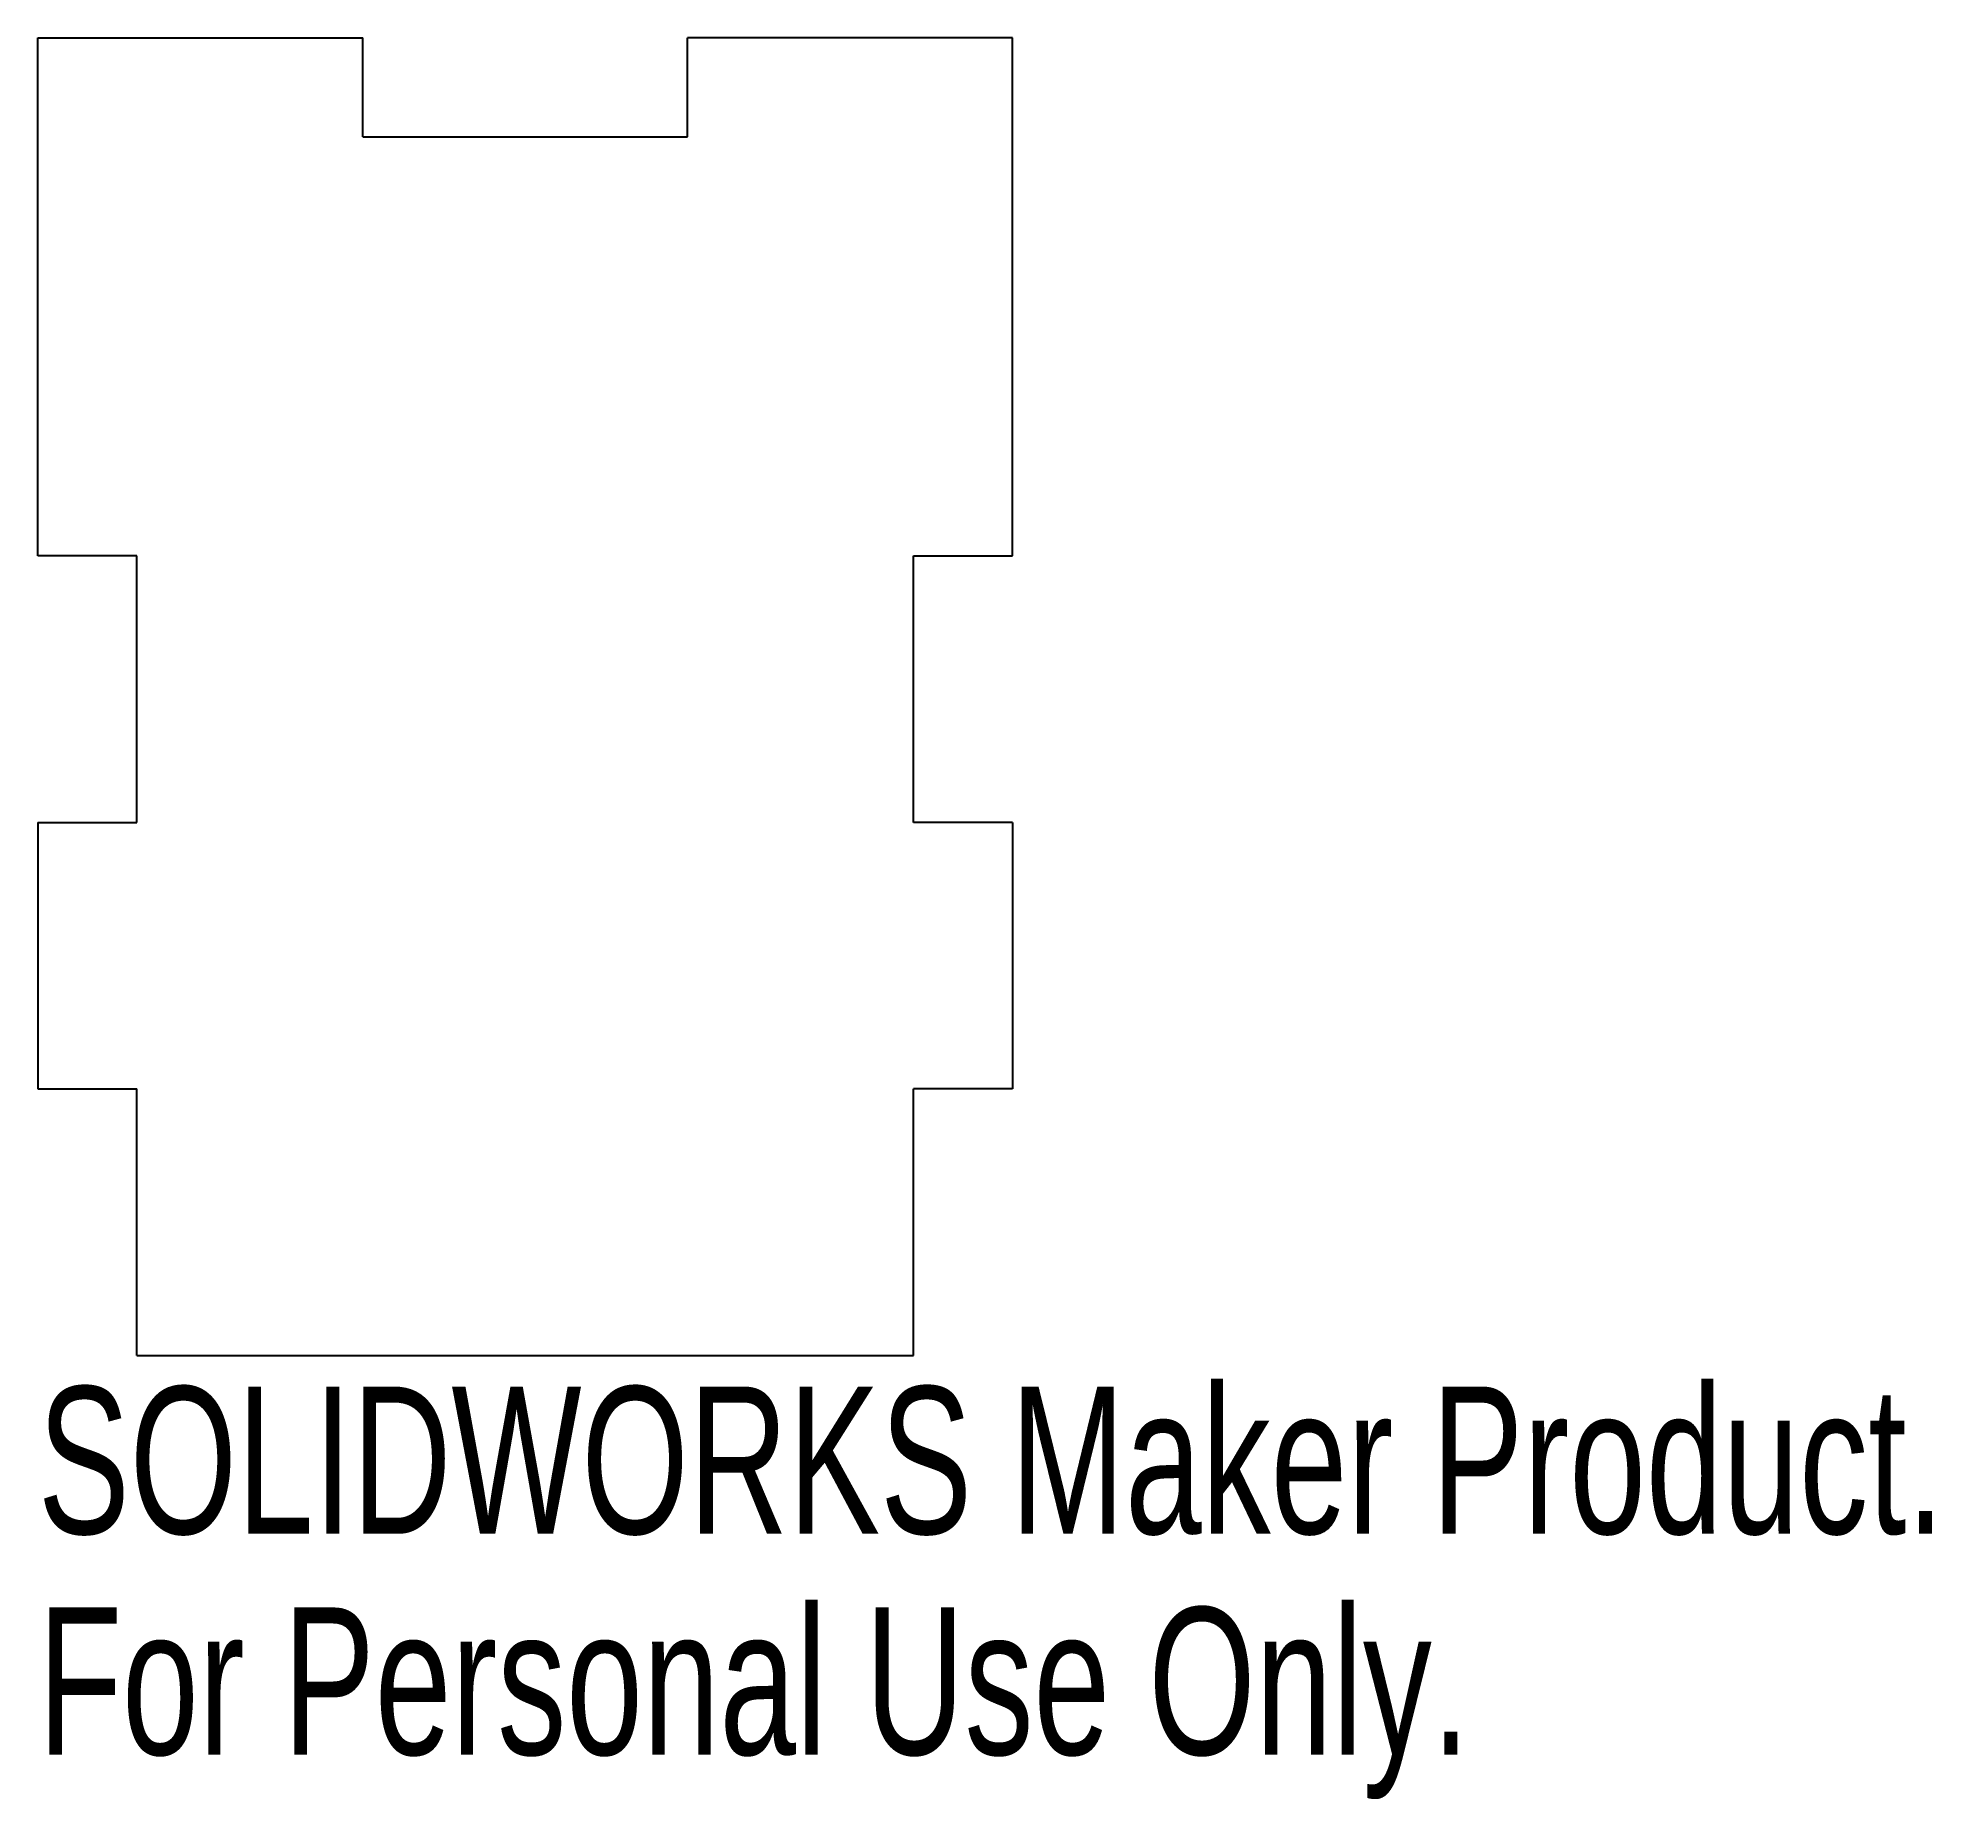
# Model space of a CAD drawing. Header units: millimetres. Extents: x -3.2 to 58.9, y -14.6 to 43.2.
import ezdxf

# ---------------------------------------------------------------- set-up
doc = ezdxf.new("R2010")
doc.units = ezdxf.units.MM
doc.styles.add('SLDTEXTSTYLE0', font='TXT', dxfattribs={"width": 0.7})

msp = doc.modelspace()

# ---------------------------------------------------------------- linework, layer by layer
at = {"color": 7, "linetype": 'Continuous', "lineweight": 25}
for p, q in [((-3.25, 26.25), (-3.25, 43.25)), ((-3.25, 43.25), (7.417, 43.25)), ((7.417, 40), (7.417, 43.25)), ((18.083, 40), (18.083, 43.25)), ((28.75, 43.25), (18.083, 43.25)), ((28.75, 26.25), (28.75, 43.25)), ((7.417, 40), (18.083, 40)), ((0, 26.25), (-3.25, 26.25)), ((0, 17.5), (0, 26.25)), ((25.5, 26.25), (28.75, 26.25)), ((25.5, 17.5), (25.5, 26.25)), ((-3.25, 17.5), (-3.25, 8.75)), ((-3.25, 17.5), (0, 17.5)), ((28.75, 17.5), (25.5, 17.5)), ((28.75, 17.5), (28.75, 8.75)), ((-3.25, 8.75), (0, 8.75)), ((0, 0), (0, 8.75)), ((28.75, 8.75), (25.5, 8.75)), ((25.5, 0), (25.5, 8.75)), ((0, 0), (25.5, 0))]:
    msp.add_line(p, q, dxfattribs=at)

# ---------------------------------------------------------------- texts
at = {"color": 7, "linetype": 'Continuous', "char_height": 4.83362, "attachment_point": 1, "style": 'SLDTEXTSTYLE0'}
for s, insert in [('SOLIDWORKS Maker Product.', (-3.25, -1.02)), ('For Personal Use Only.', (-3.25, -8.27))]:
    msp.add_mtext(s, dxfattribs=dict(at, insert=insert))

doc.saveas('drawing.dxf')
